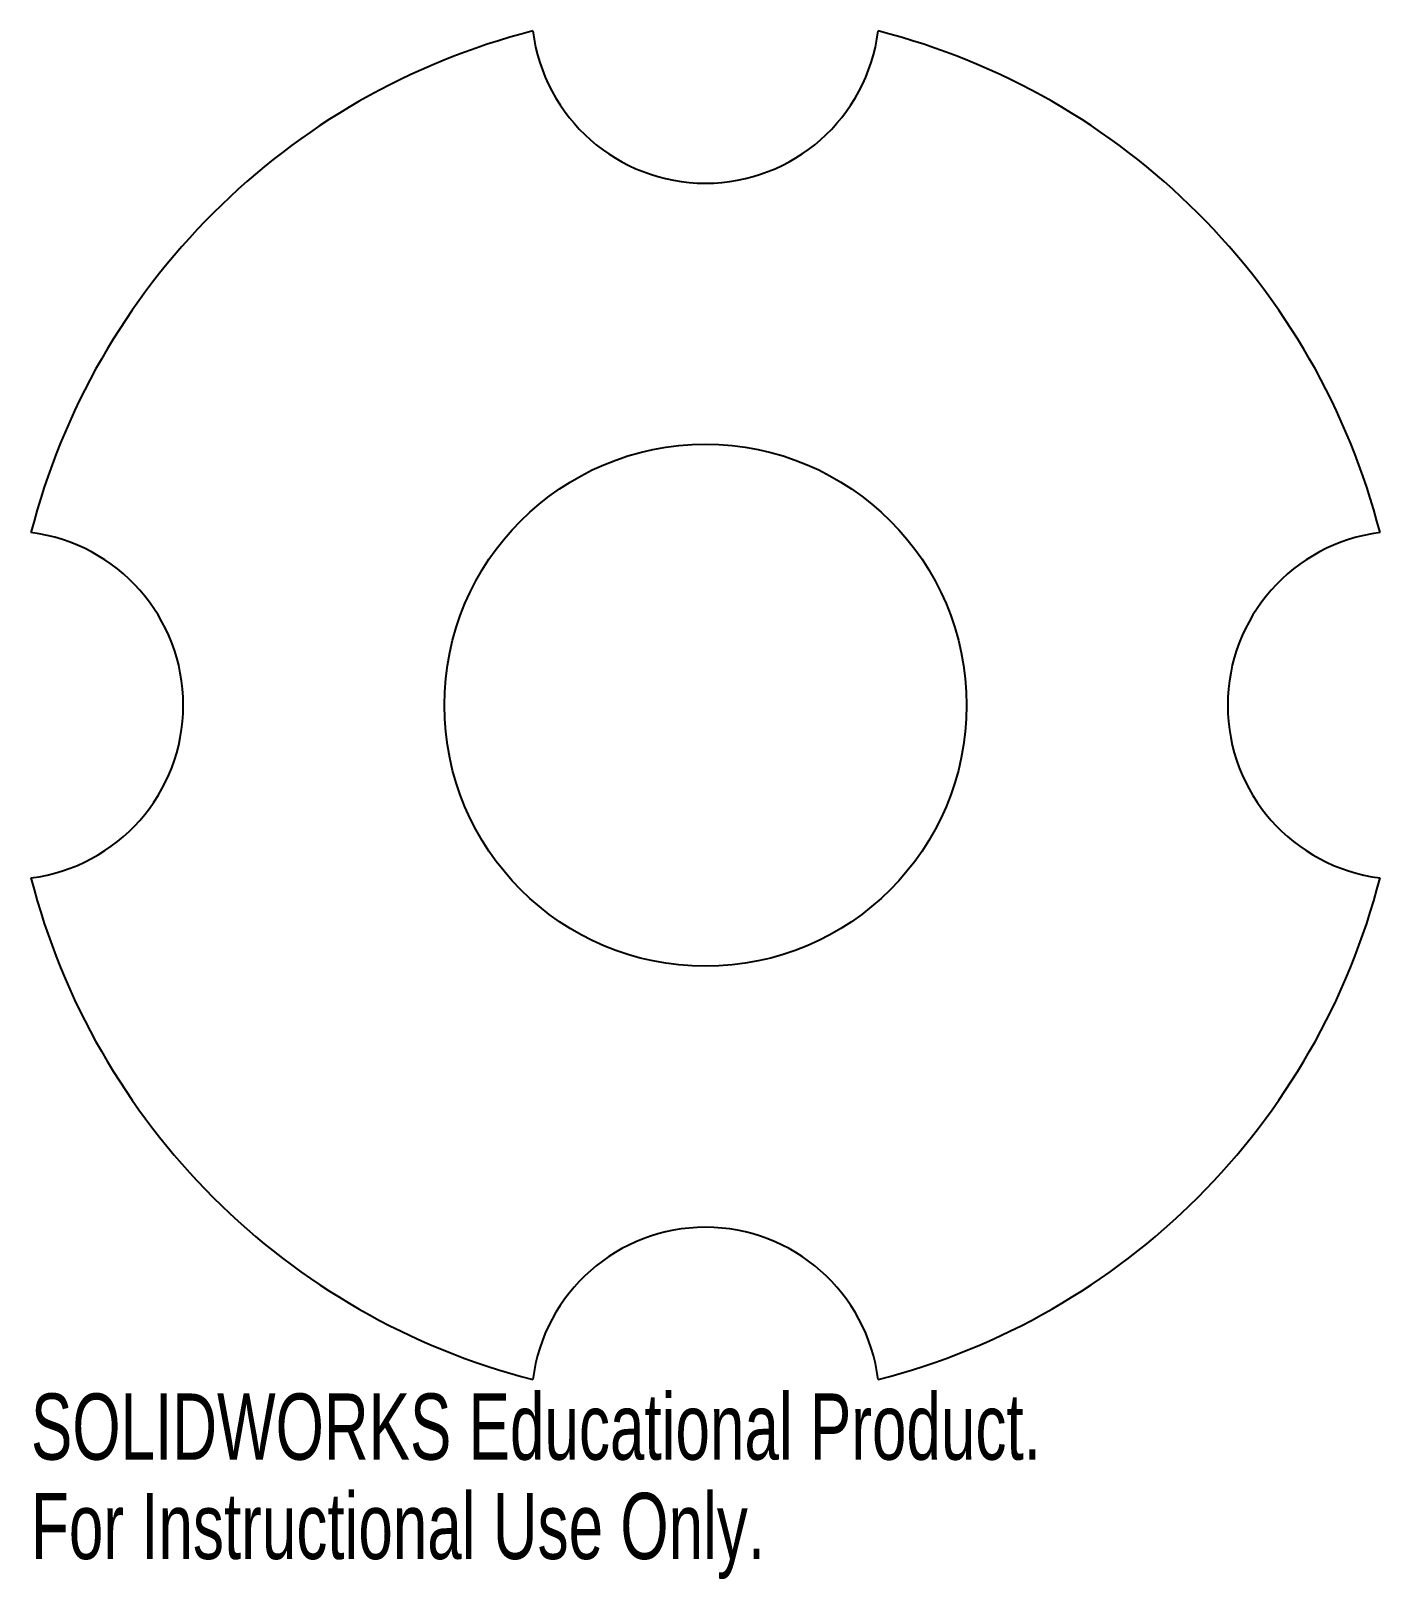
# Model space of a CAD drawing. Header units: inches. Extents: x -1.94 to 1.94, y -2.51 to 1.94.
import ezdxf

# ---------------------------------------------------------------- set-up
doc = ezdxf.new("R2010")
doc.units = ezdxf.units.IN
doc.header["$MEASUREMENT"] = 0
doc.styles.add('SLDTEXTSTYLE0', font='TXT', dxfattribs={"width": 0.7})

msp = doc.modelspace()

# ---------------------------------------------------------------- linework, layer by layer
at = {"color": 7, "linetype": 'Continuous', "lineweight": 25}
msp.add_circle((0, 0), 0.75, dxfattribs=at)
for centre, radius, start, end in [((0, 0), 2, 104.3615, 165.6385), ((0, 2), 0.5, 187.1808, 352.8192), ((0, 0), 2, 14.3615, 75.6385), ((-2, 0), 0.5, 277.1808, 82.8192), ((2, 0), 0.5, 97.1808, 262.8192), ((0, 0), 2, 194.3615, 255.6385), ((0, 0), 2, 284.3615, 345.6385), ((0, -2), 0.5, 7.1808, 172.8192)]:
    msp.add_arc(centre, radius, start, end, dxfattribs=at)

# ---------------------------------------------------------------- texts
at = {"color": 7, "linetype": 'Continuous', "char_height": 0.1903, "attachment_point": 1, "style": 'SLDTEXTSTYLE0'}
for s, insert in [('SOLIDWORKS Educational Product.', (-1.9375, -1.9776)), ('For Instructional Use Only.', (-1.9375, -2.2631))]:
    msp.add_mtext(s, dxfattribs=dict(at, insert=insert))

doc.saveas('drawing.dxf')
